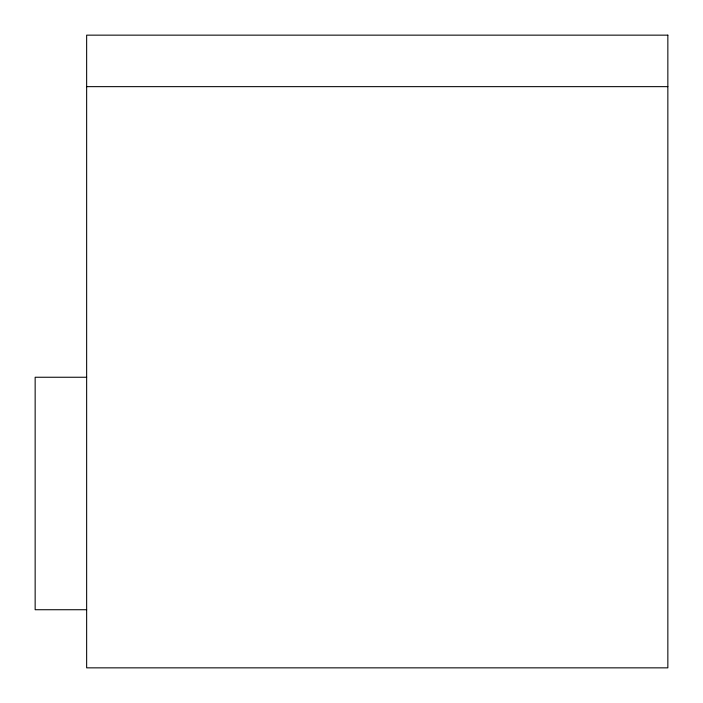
<?xml version="1.0" encoding="UTF-8"?>
<svg xmlns="http://www.w3.org/2000/svg" width="703" height="703" viewBox="0 0 703 703"><rect width="100%" height="100%" fill="white"/><g stroke="black" fill="none" stroke-linecap="round" stroke-linejoin="round"><path stroke-width="1.05" d="M86.645 86.645L667.85 86.645M86.645 377.247L35.15 377.247L35.15 609.729L86.645 609.729M667.85 35.15L86.645 35.15L86.645 667.85L667.85 667.85L667.85 35.15"/></g></svg>
